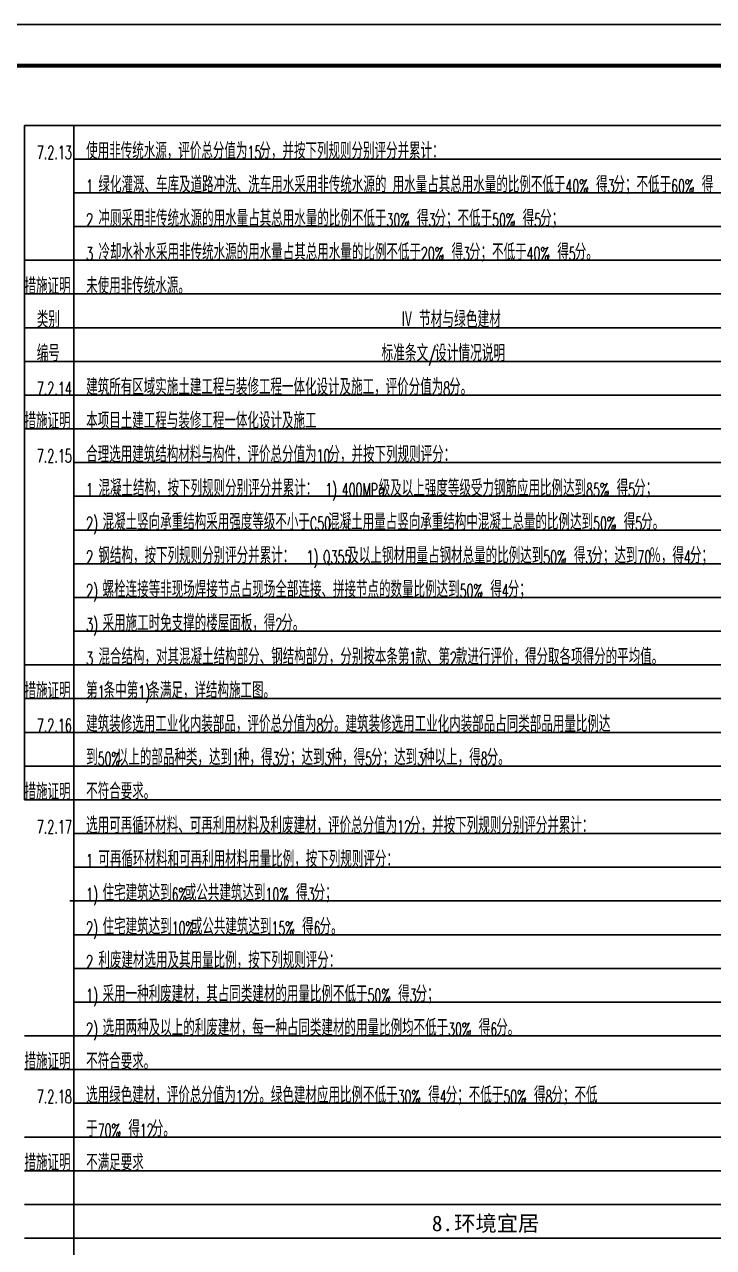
# Model space of a CAD drawing. Extents: x 239 to 336639, y 119 to 59519.
# Drawn here: x 220590 to 237341, y 29778 to 59519 of the extents above; entities that cross this region are included whole.
import ezdxf
from ezdxf.enums import TextEntityAlignment as Align

# ---------------------------------------------------------------- set-up
doc = ezdxf.new("R2010")
doc.units = 0
doc.header["$LTSCALE"] = 1000
doc.header["$MEASUREMENT"] = 0
for name, color, linetype in [('A-ANNO-TEXT', 7, 'Continuous'), ('TK', 4, 'Continuous'), ('石家庄审图', 6, 'Continuous'), ('辅助线', 8, 'Continuous')]:
    doc.layers.add(name, color=color, linetype=linetype)
doc.layers.add('noprint', color=7, linetype='Continuous', plot=False)
doc.styles.add('HZTXT', font='TXT.SHX', dxfattribs={"width": 0.7, "height": 350, "bigfont": 'hztxt.shx'})
doc.styles.add('HZTXT1', font='romans.shx', dxfattribs={"width": 0.7, "bigfont": 'GBHZFS.SHX'})
doc.styles.add('黑体', font='simhei.ttf', dxfattribs={"height": 280})

# ---------------------------------------------------------------- blocks, each defined once
blk = doc.blocks.new('*U3')
at = {"color": 3}
blk.add_lwpolyline([(-84100, 0), (0, 0), (0, 59400), (-84100, 59400)], close=True, dxfattribs=at)
at = {"color": 3, "const_width": 100}
blk.add_lwpolyline([(-81600, 1000), (-1000, 1000), (-1000, 58400), (-81600, 58400)], close=True, dxfattribs=at)
at = {"layer": 'noprint', "color": 6, "style": '黑体', "width": 0.75, "flags": 8}
blk.add_attdef('SETUP', text='', height=350, dxfattribs=at).set_placement((-8382, 321), align=Align.RIGHT)
at = {"layer": 'TK', "color": 4, "style": 'HZTXT1'}
for tag, height, width, p in [('项目负责1', 400, 0.6, (-4500, 19196)), ('项目负责2', 400, 0.6, (-4500, 18296)), ('专责', 400, 0.6, (-4500, 17396)), ('审定', 400, 0.6, (-4500, 16496)), ('审核', 400, 0.6, (-4500, 15596)), ('校对', 400, 0.6, (-4500, 14696)), ('设计', 400, 0.6, (-4500, 13796)), ('绘图', 400, 0.6, (-4500, 12896)), ('建设单位', 450, 0.6, (-4500, 11050)), ('工号', 400, 0.5, (-5501, 3507)), ('版次', 400, 0.7, (-2138, 3498)), ('阶段', 400, 0.7, (-2138, 2498)), ('比例', 400, 0.7, (-5491, 1513)), ('日期', 400, 0.7, (-2138, 1498))]:
    blk.add_attdef(tag, text='', height=height, dxfattribs=dict(at, width=width)).set_placement(p, align=Align.MIDDLE)
at = {"layer": 'TK', "color": 1, "lineweight": -3, "style": 'HZTXT1', "width": 0.6}
blk.add_attdef('工程名称', text='', height=450, dxfattribs=at).set_placement((-4500, 9050), align=Align.MIDDLE)
at = {"layer": 'TK', "color": 4, "lineweight": -3, "style": 'HZTXT1', "width": 0.6}
blk.add_attdef('子项名称', text='', height=450, dxfattribs=at).set_placement((-4500, 7050), align=Align.MIDDLE)
at = {"layer": 'TK', "color": 1, "lineweight": -3, "style": 'HZTXT1', "width": 0.6}
blk.add_attdef('图名', text='', height=400, dxfattribs=at).set_placement((-4558, 4958), align=Align.MIDDLE_CENTER)
at = {"layer": 'TK', "color": 1, "style": 'HZTXT1', "width": 0.7}
blk.add_attdef('图号', text='', height=400, dxfattribs=at).set_placement((-5491, 2513), align=Align.MIDDLE)

msp = doc.modelspace()

# ---------------------------------------------------------------- linework, layer by layer
at = {"layer": '辅助线'}
for p, q in [((243490, 57065, 55726049), (220590, 57065, 55726049)), ((242590, 56245, 49558887), (221790, 56245, 49558887)), ((242590, 55425, 49558887), (221790, 55425, 49558887)), ((242590, 54605, -5796627), (221790, 54605, 49558887)), ((243490, 53785, 49558887), (220590, 53785, 49558887)), ((243490, 52965, 49558887), (220590, 52965, 49558887)), ((241690, 52145, 41367078), (220590, 52145, 49558887)), ((243490, 51325, 49558887), (220590, 51325, 49558887)), ((243490, 50505, 49558887), (220590, 50505, 49558887)), ((243490, 49685, 49558887), (220590, 49685, 49558887)), ((242590, 48865, 49558887), (221790, 48865, 49558887)), ((242590, 48045, 49558887), (221790, 48045, 49558887)), ((242590, 47225, 49558887), (221790, 47225, 49558887)), ((242590, 46405, 49558887), (221790, 46405, 49558887)), ((242590, 45585, 49558887), (221790, 45585, 49558887)), ((242590, 44765, 49558887), (221790, 44765, 49558887)), ((243490, 43945, 49558887), (220590, 43945, 49558887)), ((243490, 43125, 49558887), (220590, 43125, 49558887)), ((241690, 42305, 49558887), (220590, 42305, 49558887)), ((243490, 41485, -8191809), (220590, 41485, 49558887)), ((243490, 40665), (220590, 40665, 0)), ((243490, 40665, 0), (220590, 40665, 0)), ((242590, 39845), (221790, 39845, 0)), ((242590, 39025), (221790, 39025, 0)), ((242590, 38205, 0), (221694, 38205, 0)), ((243490, 37385), (221790, 37385, 0)), ((242590, 36565, 0), (221790, 36565, 0)), ((242590, 35745, 0), (221790, 35745, 0)), ((243490, 34925, 0), (220590, 34925, 0)), ((243490, 34105, 0), (220590, 34105, 0)), ((241690, 33285, -8191809), (221790, 33285, 0)), ((243490, 32465), (220590, 32465, 0)), ((243490, 31645), (220590, 31645, 0)), ((243490, 30825), (220590, 30825, 0)), ((243490, 30005), (220590, 30005, 0))]:
    msp.add_line(p, q, dxfattribs=at)
at = {"layer": '辅助线', "color": 3, "elevation": 0}
msp.add_lwpolyline([(220590, 57065), (220590, 40665)], dxfattribs=at)
at = {"layer": '辅助线'}
for points, elevation in [([(221790, 57065), (221790, 40665)], -8191809), ([(221790, 40665), (221790, 8685)], 0)]:
    msp.add_lwpolyline(points, dxfattribs=dict(at, elevation=elevation))

# ---------------------------------------------------------------- block references
at = {"layer": '石家庄审图'}
msp.add_blockref('*U3', (252539, 119), dxfattribs=at)

# ---------------------------------------------------------------- texts
at = {"layer": 'A-ANNO-TEXT', "color": 3, "style": 'HZTXT'}
for s, height, width, p in [('7.2.13', 325, 0.6125, (220890, 56245, 49558887)), ('使用非传统水源，评价总分值为', 400, 0.7, (222090, 56245, 49558887)), ('15', 320, 0.6125, (226010, 56245, 49558887)), ('分，并按下列规则分别评分并累计：', 400, 0.7, (226300, 56245, 49558887)), ('1', 320, 0.6125, (222090, 55425, 49558887)), ('绿化灌溉、车库及道路冲洗、洗车用水采用非传统水源的', 400, 0.7, (222388, 55425, 49558887)), ('用水量占其总用水量的比例不低于', 400, 0.7, (229540, 55425, 49558887)), ('40%%%', 320, 0.6125, (233740, 55425, 49558887)), ('，得', 400, 0.7, (234205, 55425, 49558887)), ('3', 320, 0.6125, (234765, 55425, 49558887)), ('分；不低于', 400, 0.7, (234910, 55425, 49558887)), ('60%%%', 320, 0.6125, (236310, 55425, 49558887)), ('，得', 400, 0.7, (236775, 55425, 49558887)), ('冲厕采用非传统水源的用水量占其总用水量的比例不低于', 400, 0.7, (222388, 54605, 49558887)), ('，得', 400, 0.7, (229852, 54605, 49558887)), ('分；不低于', 400, 0.7, (230557, 54605, 49558887)), ('，得', 400, 0.7, (232422, 54605, 49558887)), ('分；', 400, 0.7, (233127, 54605, 49558887)), ('2', 320, 0.6125, (222090, 54605, 49558887)), ('30%%%', 320, 0.6125, (229388, 54605, 49558887)), ('3', 320, 0.6125, (230412, 54605, 49558887)), ('50%%%', 320, 0.6125, (231957, 54605, 49558887)), ('5', 320, 0.6125, (232982, 54605, 49558887)), ('冷却水补水采用非传统水源的用水量占其总用水量的比例不低于', 400, 0.7, (222388, 53785, 49558887)), ('，得', 400, 0.7, (230692, 53785, 49558887)), ('分；不低于', 400, 0.7, (231397, 53785, 49558887)), ('，得', 400, 0.7, (233262, 53785, 49558887)), ('分。', 400, 0.7, (233967, 53785, 49558887)), ('3', 320, 0.6125, (222090, 53785, 49558887)), ('20%%%', 320, 0.6125, (230228, 53785, 49558887)), ('3', 320, 0.6125, (231252, 53785, 49558887)), ('40%%%', 320, 0.6125, (232797, 53785, 49558887)), ('5', 320, 0.6125, (233822, 53785, 49558887)), ('类别', 400, 0.7, (220890, 52145, 49558887)), ('Ⅳ', 407, 0.7, (229739, 52145, 49558887)), ('节材与绿色建材', 407, 0.7, (230179, 52145, 49558887)), ('编号', 400, 0.7, (220890, 51325, 49558887)), ('标准条文', 406, 0.7, (229270, 51325, 49558887)), ('设计情况说明', 406, 0.7, (230569, 51325, 49558887)), ('/', 325, 0.6125, (230407, 51325, 49558887)), ('建筑所有区域实施土建工程与装修工程一体化设计及施工，评价分值为', 400, 0.7, (222090, 50505, 49558887)), ('分。', 400, 0.7, (230915, 50505, 49558887)), ('7.2.14', 325, 0.6125, (220890, 50505, 49558887)), ('8', 320, 0.6125, (230770, 50505, 49558887)), ('7.2.15', 325, 0.6125, (220890, 48865, 49558887)), ('合理选用建筑结构材料与构件，评价总分值为', 400, 0.7, (222090, 48865, 49558887)), ('10', 320, 0.6125, (227690, 48865, 49558887)), ('分，并按下列规则评分：', 400, 0.7, (227980, 48865, 49558887)), ('混凝土结构，按下列规则分别评分并累计：', 400, 0.7, (222388, 48045, 49558887)), ('级及以上强度等级受力钢筋应用比例达到', 400, 0.7, (229202, 48045, 49558887)), ('，得', 400, 0.7, (234706, 48045, 49558887)), ('1', 320, 0.6125, (222090, 48045, 49558887)), ('1)', 320, 0.6125, (227902, 48045, 49558887)), ('400MPa', 320, 0.6125, (228302, 48045, 49558887)), ('85%%%', 320, 0.6125, (234242, 48045, 49558887)), ('5', 320, 0.6125, (235266, 48045, 49558887)), ('分；', 400, 0.7, (235412, 48045, 49558887)), ('2)', 320, 0.6125, (222090, 47225, 49558887)), ('混凝土竖向承重结构采用强度等级不小于', 400, 0.7, (222489, 47225, 49558887)), ('混凝土用量占竖向承重结构中混凝土总量的比例达到', 400, 0.7, (227972, 47225, 49558887)), ('，得', 400, 0.7, (234877, 47225, 49558887)), ('分。', 400, 0.7, (235582, 47225, 49558887)), ('C50', 320, 0.6125, (227529, 47225, 49558887)), ('50%%%', 320, 0.6125, (234412, 47225, 49558887)), ('5', 320, 0.6125, (235437, 47225, 49558887)), ('2', 320, 0.6125, (222090, 46405, 49558887)), ('钢结构，按下列规则分别评分并累计：', 400, 0.7, (222388, 46405, 49558887)), ('1)', 320, 0.6125, (227447, 46405, 49558887)), ('Q355', 320, 0.6125, (227846, 46405, 49558887)), ('及以上钢材用量占钢材总量的比例达到', 400, 0.7, (228441, 46405, 49558887)), ('50%%%', 320, 0.6125, (233201, 46405, 49558887)), ('，得', 400, 0.7, (233666, 46405, 49558887)), ('3', 320, 0.6125, (234226, 46405, 49558887)), ('分；达到', 400, 0.7, (234371, 46405, 49558887)), ('70', 320, 0.6125, (235491, 46405, 49558887)), ('％，得', 400, 0.7, (235781, 46405, 49558887)), ('4', 320, 0.6125, (236621, 46405, 49558887)), ('分；', 400, 0.7, (236766, 46405, 49558887)), ('2)', 320, 0.6125, (222090, 45585, 49558887)), ('螺栓连接等非现场焊接节点占现场全部连接、拼接节点的数量比例达到', 400, 0.7, (222489, 45585, 49558887)), ('50%%%', 320, 0.6125, (231169, 45585, 49558887)), ('，得', 400, 0.7, (231634, 45585, 49558887)), ('4', 320, 0.6125, (232194, 45585, 49558887)), ('分；', 400, 0.7, (232339, 45585, 49558887)), ('采用施工时免支撑的楼屋面板，得', 400, 0.7, (222489, 44765, 49558887)), ('3)', 320, 0.6125, (222090, 44765, 49558887)), ('2', 320, 0.6125, (226689, 44765, 49558887)), ('分。', 400, 0.7, (226835, 44765, 49558887)), ('混合结构，对其混凝土结构部分、钢结构部分，分别按本条第', 400, 0.7, (222388, 43945, 49558887)), ('款、第', 400, 0.7, (230093, 43945, 49558887)), ('款进行评价，得分取各项得分的平均值。', 400, 0.7, (231078, 43945, 49558887)), ('3', 320, 0.6125, (222090, 43945, 49558887)), ('1', 320, 0.6125, (229948, 43945, 49558887)), ('2', 320, 0.6125, (230933, 43945, 49558887)), ('7.2.16', 325, 0.6125, (220890, 42313, 41367078)), ('建筑装修选用工业化内装部品，评价总分值为', 400, 0.7, (222090, 42313, 41367078)), ('8', 320, 0.6125, (227690, 42313, 41367078)), ('分。建筑装修选用工业化内装部品占同类部品用量比例达', 400, 0.7, (227835, 42313, 41367078)), ('以上的部品种类，达到', 400, 0.7, (222835, 41501, 33175269)), ('种，得', 400, 0.7, (225780, 41501, 33175269)), ('分；达到', 400, 0.7, (226765, 41501, 33175269)), ('种，得', 400, 0.7, (228030, 41501, 33175269)), ('分；达到', 400, 0.7, (229015, 41501, 33175269)), ('种以上，得', 400, 0.7, (230281, 41501, 33175269)), ('到', 400, 0.7, (222090, 41501, 33175269)), ('50%%%', 320, 0.6125, (222370, 41501, 33175269)), ('1', 320, 0.6125, (225635, 41501, 33175269)), ('3', 320, 0.6125, (226620, 41501, 33175269)), ('3', 320, 0.6125, (227885, 41501, 33175269)), ('5', 320, 0.6125, (228870, 41501, 33175269)), ('3', 320, 0.6125, (230135, 41501, 33175269)), ('8', 320, 0.6125, (231681, 41501, 33175269)), ('分。', 400, 0.7, (231826, 41501, 33175269)), ('7.2.17', 325, 0.6125, (220890, 39845, 0)), ('选用可再循环材料、可再利用材料及利废建材，评价总分值为', 400, 0.7, (222090, 39845, 0)), ('12', 320, 0.6125, (229650, 39845, 0)), ('分，并按下列规则分别评分并累计：', 400, 0.7, (229940, 39845, 0)), ('1', 320, 0.6125, (222090, 39025, 0)), ('可再循环材料和可再利用材料用量比例，按下列规则评分：', 400, 0.7, (222388, 39025, 0)), ('1)', 320, 0.6125, (222090, 38205, 0)), ('住宅建筑达到', 400, 0.7, (222489, 38205, 0)), ('6%%%', 320, 0.6125, (224169, 38205, 0)), ('或公共建筑达到', 400, 0.7, (224489, 38205, 0)), ('10%%%', 320, 0.6125, (226449, 38205, 0)), ('，得', 400, 0.7, (226913, 38205, 0)), ('3', 320, 0.6125, (227473, 38205, 0)), ('分；', 400, 0.7, (227619, 38205, 0)), ('住宅建筑达到', 400, 0.7, (222489, 37385, 0)), ('或公共建筑达到', 400, 0.7, (224634, 37385, 0)), ('，得', 400, 0.7, (227059, 37385, 0)), ('分。', 400, 0.7, (227764, 37385, 0)), ('2)', 320, 0.6125, (222090, 37385, 0)), ('10%%%', 320, 0.6125, (224169, 37385, 0)), ('15%%%', 320, 0.6125, (226594, 37385, 0)), ('6', 320, 0.6125, (227619, 37385, 0)), ('2', 320, 0.6125, (222090, 36565, 0)), ('利废建材选用及其用量比例，按下列规则评分：', 400, 0.7, (222388, 36565, 0)), ('1)', 320, 0.6125, (222090, 35745, 0)), ('采用一种利废建材，其占同类建材的用量比例不低于', 400, 0.7, (222489, 35745, 0)), ('50%%%', 320, 0.6125, (228929, 35745, 0)), ('，得', 400, 0.7, (229394, 35745, 0)), ('3', 320, 0.6125, (229954, 35745, 0)), ('分；', 400, 0.7, (230099, 35745, 0)), ('2)', 320, 0.6125, (222090, 34925, 0)), ('选用两种及以上的利废建材，每一种占同类建材的用量比例均不低于', 400, 0.7, (222489, 34925, 0)), ('30%%%', 320, 0.6125, (230889, 34925, 0)), ('，得', 400, 0.7, (231354, 34925, 0)), ('6', 320, 0.6125, (231914, 34925, 0)), ('分。', 400, 0.7, (232059, 34925, 0)), ('7.2.18', 325, 0.6125, (220890, 33285, 0)), ('选用绿色建材，评价总分值为', 400, 0.7, (222090, 33285, 0)), ('分。绿色建材应用比例不低于', 400, 0.7, (226020, 33285, 0)), ('，得', 400, 0.7, (230125, 33285, 0)), ('分；不低于', 400, 0.7, (230830, 33285, 0)), ('，得', 400, 0.7, (232695, 33285, 0)), ('分；不低', 400, 0.7, (233400, 33285, 0)), ('12', 320, 0.6125, (225730, 33285, 0)), ('30%%%', 320, 0.6125, (229660, 33285, 0)), ('4', 320, 0.6125, (230685, 33285, 0)), ('50%%%', 320, 0.6125, (232230, 33285, 0)), ('8', 320, 0.6125, (233255, 33285, 0)), ('于', 400, 0.7, (222090, 32465, 0)), ('70%%%', 320, 0.6125, (222370, 32465, 0)), ('，得', 400, 0.7, (222835, 32465, 0)), ('12', 320, 0.6125, (223395, 32465, 0)), ('分。', 400, 0.7, (223685, 32465, 0))]:
    msp.add_text(s, height=height, dxfattribs=dict(at, width=width)).set_placement(p)
at = {"layer": 'A-ANNO-TEXT', "color": 2, "style": 'HZTXT'}
for s, height, width, p in [('措施证明', 400, 0.7, (220590, 52956, 57750696)), ('未使用非传统水源。', 400, 0.7, (222090, 52965, 49558887)), ('措施证明', 400, 0.7, (220590, 49676, 57750696)), ('本项目土建工程与装修工程一体化设计及施工', 400, 0.7, (222090, 49685, 49558887)), ('措施证明', 400, 0.7, (220590, 43116, 57750696)), ('第', 400, 0.7, (222090, 43125, 49558887)), ('1', 320, 0.6125, (222370, 43125, 49558887)), ('条中第', 400, 0.7, (222515, 43125, 49558887)), ('1)', 320, 0.6125, (223355, 43125, 49558887)), ('条满足，详结构施工图。', 400, 0.7, (223602, 43125, 49558887)), ('措施证明', 400, 0.7, (220590, 40665, 0)), ('不符合要求。', 400, 0.7, (222090, 40673, -8191809)), ('措施证明', 400, 0.7, (220590, 34105, 8190609)), ('不符合要求。', 400, 0.7, (222090, 34105, 0)), ('措施证明', 400, 0.7, (220590, 31645, 8190609)), ('不满足要求', 400, 0.7, (222090, 31645, 0))]:
    msp.add_text(s, height=height, dxfattribs=dict(at, width=width)).set_placement(p)
at = {"layer": 'A-ANNO-TEXT', "color": 3, "style": '黑体'}
for s, p in [('8.', (230493, 30176, -3415524)), ('环境宜居', (231038, 30176, -3415524))]:
    msp.add_text(s, height=378.5, dxfattribs=at).set_placement(p)

doc.saveas('drawing.dxf')
